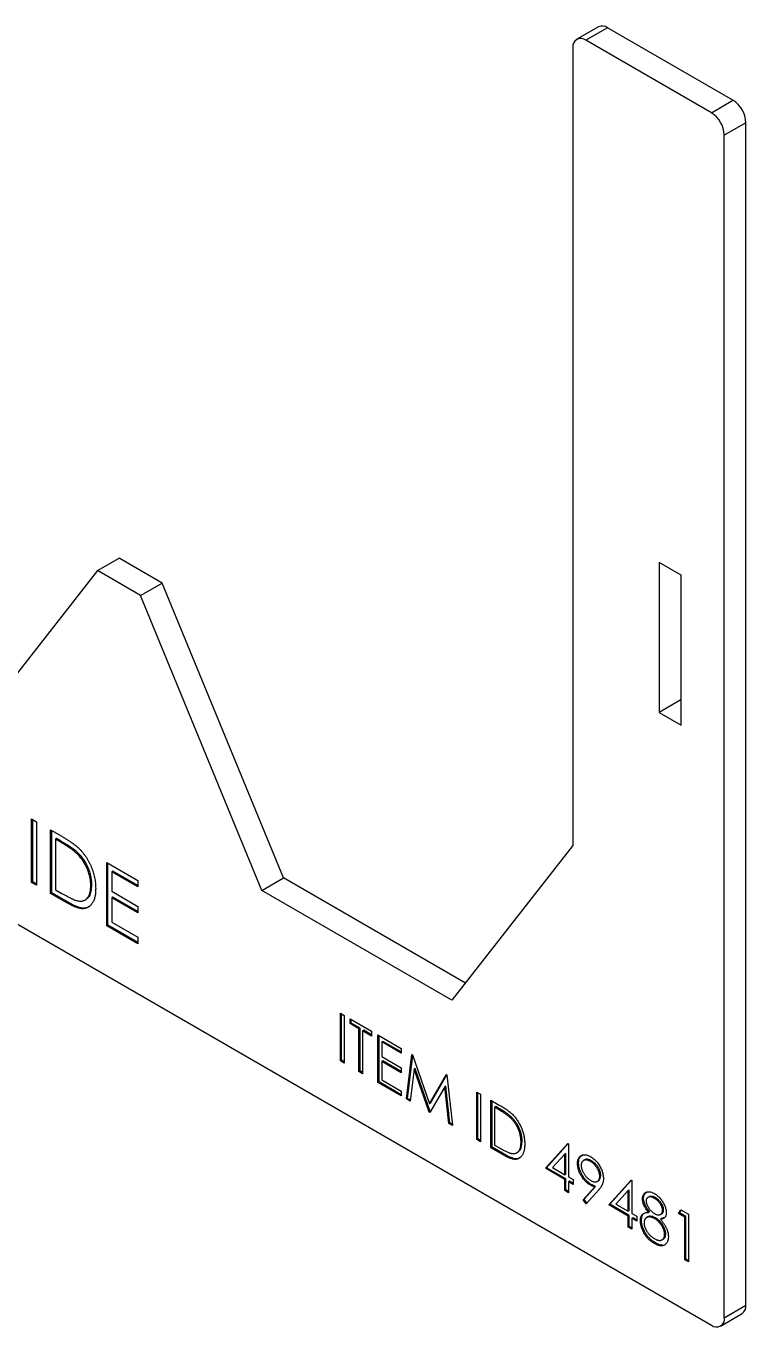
# Paper-space layout '_Isometric' of a CAD drawing. Header units: millimetres. Extents: x -141 to 138, y -188 to 169.
# Drawn here: x 20.1 to 137.9, y -188.2 to 24.4 of the extents above; entities that cross this region are included whole.
import ezdxf

# ---------------------------------------------------------------- set-up
doc = ezdxf.new("R2010")
doc.units = ezdxf.units.MM

psp = doc.layouts.new('_Isometric')

# ---------------------------------------------------------------- linework, layer by layer
at = {"color": 7, "linetype": 'Continuous', "lineweight": 25}
for p, q in [((113.76, 24.25), (110.22, 22.21)), ((115.26, 24.1), (111.72, 22.06)), ((135.76, 12.26), (115.26, 24.1)), ((132.23, 10.22), (111.72, 22.06)), ((109.6, 20.83), (109.6, -109.49)), ((132.23, 10.22), (135.76, 12.26)), ((137.89, 8.59), (134.35, 6.55)), ((137.89, -184.61), (137.89, 8.59)), ((134.35, -186.65), (134.35, 6.55)), ((-139.3, -31.12), (132.23, -187.87)), ((31.82, -64.58), (35.36, -62.54)), ((42.43, -66.63), (35.36, -62.54)), ((123.71, -63.25), (123.71, -87.75)), ((127.31, -65.33), (123.71, -63.25)), ((31.82, -64.58), (12.02, -89.9)), ((38.89, -68.67), (31.82, -64.58)), ((127.24, -65.29), (127.24, -85.7)), ((127.31, -89.83), (127.31, -65.33)), ((38.89, -68.67), (42.43, -66.63)), ((62.23, -114.8), (42.43, -66.63)), ((58.69, -116.84), (38.89, -68.67)), ((127.24, -85.7), (123.71, -87.75)), ((127.24, -85.7), (127.31, -85.75)), ((123.71, -87.75), (127.31, -89.83)), ((21.06, -105.16), (21.87, -105.63)), ((21.06, -115.53), (21.06, -105.16)), ((21.24, -115.43), (21.24, -105.26)), ((21.87, -105.63), (21.87, -116)), ((24.17, -106.96), (25.98, -108)), ((24.17, -117.33), (24.17, -106.96)), ((24.34, -117.22), (24.34, -107.06)), ((25.15, -108.38), (24.97, -108.48)), ((25.78, -108.75), (25.15, -108.38)), ((25.6, -108.85), (24.97, -108.48)), ((24.97, -108.48), (24.97, -116.73)), ((25.78, -108.75), (25.6, -108.85)), ((109.6, -109.49), (89.8, -134.8)), ((28.54, -110.63), (28.36, -110.73)), ((33.38, -112.27), (38.44, -115.2)), ((33.38, -122.64), (33.38, -112.27)), ((33.55, -122.54), (33.55, -112.37)), ((34.36, -113.7), (34.18, -113.8)), ((34.18, -113.8), (34.18, -116.99)), ((38.44, -116.26), (34.18, -113.8)), ((38.44, -116.06), (34.36, -113.7)), ((21.24, -115.43), (21.06, -115.53)), ((21.87, -116), (21.06, -115.53)), ((21.87, -115.79), (21.24, -115.43)), ((24.97, -116.73), (26, -117.32)), ((30.91, -115.96), (30.73, -116.06)), ((38.44, -115.2), (38.44, -116.26)), ((58.69, -116.84), (62.23, -114.8)), ((89.8, -134.8), (58.69, -116.84)), ((92, -131.99), (62.23, -114.8)), ((24.34, -117.22), (24.17, -117.33)), ((26.95, -118.93), (24.17, -117.33)), ((27.13, -118.83), (24.34, -117.22)), ((27.13, -118.83), (26.95, -118.93)), ((29.77, -118.41), (29.99, -118.28)), ((34.18, -116.99), (38.44, -119.45)), ((34.36, -117.95), (34.18, -118.06)), ((34.18, -118.06), (34.18, -122.04)), ((38.44, -120.51), (34.18, -118.06)), ((38.44, -120.31), (34.36, -117.95)), ((38.44, -119.45), (38.44, -120.51)), ((33.55, -122.54), (33.38, -122.64)), ((38.44, -125.57), (33.38, -122.64)), ((38.44, -125.36), (33.55, -122.54)), ((34.18, -122.04), (38.44, -124.5)), ((38.44, -124.5), (38.44, -125.57)), ((71.57, -136.91), (72.18, -137.26)), ((71.57, -144.69), (71.57, -136.91)), ((71.75, -144.59), (71.75, -137.02)), ((72.18, -137.26), (72.18, -145.04)), ((73.13, -137.81), (76.67, -139.86)), ((73.13, -138.61), (73.13, -137.81)), ((73.31, -138.51), (73.31, -137.91)), ((73.31, -138.51), (73.13, -138.61)), ((74.6, -139.46), (73.13, -138.61)), ((74.77, -139.36), (73.31, -138.51)), ((74.77, -139.36), (74.6, -139.46)), ((74.6, -146.44), (74.6, -139.46)), ((74.77, -146.33), (74.77, -139.36)), ((75.38, -139.7), (75.2, -139.81)), ((75.2, -139.81), (75.2, -146.79)), ((76.67, -140.65), (75.2, -139.81)), ((76.67, -140.45), (75.38, -139.7)), ((76.67, -139.86), (76.67, -140.65)), ((77.7, -140.45), (81.5, -142.65)), ((77.7, -148.23), (77.7, -140.45)), ((77.88, -148.13), (77.88, -140.56)), ((78.49, -141.5), (78.31, -141.6)), ((78.31, -141.6), (78.31, -143.99)), ((81.5, -143.44), (78.31, -141.6)), ((81.5, -143.24), (78.49, -141.5)), ((78.31, -143.99), (81.5, -145.84)), ((81.5, -142.65), (81.5, -143.44)), ((82.37, -150.92), (83.26, -143.66)), ((82.54, -150.82), (83.4, -143.86)), ((83.26, -143.66), (83.34, -143.71)), ((83.34, -143.71), (86.12, -151.7)), ((71.75, -144.59), (71.57, -144.69)), ((72.18, -145.04), (71.57, -144.69)), ((72.18, -144.84), (71.75, -144.59)), ((74.77, -146.33), (74.6, -146.44)), ((75.2, -146.79), (74.6, -146.44)), ((75.2, -146.58), (74.77, -146.33)), ((78.49, -144.69), (78.31, -144.79)), ((78.31, -144.79), (78.31, -147.78)), ((81.5, -146.64), (78.31, -144.79)), ((81.5, -146.43), (78.49, -144.69)), ((81.5, -145.84), (81.5, -146.64)), ((83.62, -146.04), (82.98, -151.27)), ((83.8, -145.94), (83.62, -146.04)), ((86.06, -153.06), (83.62, -146.04)), ((86.24, -152.95), (83.8, -145.94)), ((77.88, -148.13), (77.7, -148.23)), ((81.5, -150.42), (77.7, -148.23)), ((81.5, -150.22), (77.88, -148.13)), ((78.31, -147.78), (81.5, -149.63)), ((86.12, -151.7), (88.9, -146.92)), ((86.3, -151.59), (88.99, -146.97)), ((88.9, -146.92), (88.99, -146.97)), ((88.99, -146.97), (89.88, -155.26)), ((81.5, -149.63), (81.5, -150.42)), ((82.54, -150.82), (82.37, -150.92)), ((83, -151.08), (82.54, -150.82)), ((88.63, -148.94), (86.2, -153.13)), ((88.8, -148.84), (88.63, -148.94)), ((89.27, -154.91), (88.63, -148.94)), ((89.45, -154.81), (88.8, -148.84)), ((93.85, -149.78), (94.46, -150.12)), ((93.85, -157.55), (93.85, -149.78)), ((94.03, -157.45), (94.03, -149.88)), ((94.46, -150.12), (94.46, -157.9)), ((82.98, -151.27), (82.37, -150.92)), ((86.24, -152.95), (86.06, -153.06)), ((86.3, -151.59), (86.12, -151.7)), ((86.29, -152.98), (86.24, -152.95)), ((96.18, -151.12), (97.54, -151.91)), ((96.18, -158.9), (96.18, -151.12)), ((96.36, -158.8), (96.36, -151.22)), ((96.96, -152.17), (96.79, -152.27)), ((97.26, -152.54), (96.79, -152.27)), ((96.79, -152.27), (96.79, -158.45)), ((97.44, -152.44), (96.96, -152.17)), ((97.44, -152.44), (97.26, -152.54)), ((86.2, -153.13), (86.06, -153.06)), ((89.45, -154.81), (89.27, -154.91)), ((89.88, -155.26), (89.27, -154.91)), ((89.86, -155.04), (89.45, -154.81)), ((99.51, -153.85), (99.33, -153.95)), ((94.03, -157.45), (93.85, -157.55)), ((94.46, -157.9), (93.85, -157.55)), ((94.46, -157.7), (94.03, -157.45)), ((96.36, -158.8), (96.18, -158.9)), ((98.27, -160.1), (96.18, -158.9)), ((98.45, -160), (96.36, -158.8)), ((96.79, -158.45), (97.56, -158.9)), ((101.28, -157.85), (101.11, -157.95)), ((105.08, -162.24), (108.75, -158.18)), ((105.25, -162.14), (108.81, -158.21)), ((108.75, -158.18), (108.88, -158.25)), ((108.88, -158.25), (108.88, -163.63)), ((98.45, -160), (98.27, -160.1)), ((100.38, -159.72), (100.6, -159.59)), ((108.27, -159.91), (106.26, -162.13)), ((108.45, -159.81), (108.27, -159.91)), ((108.27, -163.29), (108.27, -159.91)), ((108.45, -163.18), (108.45, -159.81)), ((110.52, -161.38), (110.34, -161.48)), ((111.51, -160.87), (111.29, -161)), ((112.63, -161.01), (112.46, -161.11)), ((105.25, -162.14), (105.08, -162.24)), ((108.27, -164.08), (105.08, -162.24)), ((108.45, -163.98), (105.25, -162.14)), ((106.26, -162.13), (108.27, -163.29)), ((108.45, -163.18), (108.27, -163.29)), ((108.88, -163.63), (109.65, -164.08)), ((114.15, -163.43), (113.97, -163.53)), ((108.45, -163.98), (108.27, -164.08)), ((108.27, -165.88), (108.27, -164.08)), ((108.45, -165.78), (108.27, -165.88)), ((108.45, -165.78), (108.45, -163.98)), ((108.88, -166.02), (108.45, -165.78)), ((109.05, -164.33), (108.88, -164.43)), ((108.88, -164.43), (108.88, -166.23)), ((109.65, -164.88), (108.88, -164.43)), ((109.65, -164.68), (109.05, -164.33)), ((109.65, -164.08), (109.65, -164.88)), ((111.24, -167.4), (113.12, -165.32)), ((111.42, -167.3), (113.29, -165.22)), ((113.8, -165.77), (111.73, -168.07)), ((112.58, -164.87), (112.41, -164.97)), ((113.29, -165.22), (113.12, -165.32)), ((113.56, -164.41), (113.78, -164.28)), ((115.44, -168.22), (119.12, -164.16)), ((115.62, -168.12), (119.17, -164.19)), ((118.81, -165.79), (118.63, -165.89)), ((118.81, -169.16), (118.81, -165.79)), ((119.12, -164.16), (119.24, -164.23)), ((119.24, -164.23), (119.24, -169.62)), ((108.88, -166.23), (108.27, -165.88)), ((111.42, -167.3), (111.24, -167.4)), ((111.73, -168.07), (111.24, -167.4)), ((111.87, -167.92), (111.42, -167.3)), ((118.63, -165.89), (116.63, -168.11)), ((118.63, -169.27), (118.63, -165.89)), ((121.14, -167.12), (120.97, -167.22)), ((122.05, -166.88), (121.83, -167.01)), ((123.08, -167.04), (122.91, -167.15)), ((115.62, -168.12), (115.44, -168.22)), ((118.63, -170.06), (115.44, -168.22)), ((118.81, -169.96), (115.62, -168.12)), ((116.63, -168.11), (118.63, -169.27)), ((118.81, -169.16), (118.63, -169.27)), ((118.81, -169.96), (118.63, -170.06)), ((118.81, -171.76), (118.81, -169.96)), ((119.24, -169.62), (120.02, -170.06)), ((122.13, -169.34), (121.95, -169.44)), ((123.9, -169.79), (124.12, -169.66)), ((124.42, -169.01), (124.25, -169.11)), ((126.84, -169.62), (127.23, -169.05)), ((127.01, -169.51), (126.84, -169.62)), ((127.87, -170.21), (126.84, -169.62)), ((127.01, -169.51), (127.31, -169.09)), ((128.05, -170.11), (127.01, -169.51)), ((127.23, -169.05), (128.48, -169.76)), ((128.48, -169.76), (128.48, -177.54)), ((118.63, -171.86), (118.63, -170.06)), ((118.81, -171.76), (118.63, -171.86)), ((119.24, -172.21), (118.63, -171.86)), ((119.24, -172), (118.81, -171.76)), ((119.42, -170.31), (119.24, -170.41)), ((119.24, -170.41), (119.24, -172.21)), ((120.02, -170.86), (119.24, -170.41)), ((120.02, -170.66), (119.42, -170.31)), ((120.02, -170.06), (120.02, -170.86)), ((120.8, -170.7), (120.62, -170.8)), ((121.84, -170.19), (121.62, -170.32)), ((123.12, -170.36), (122.94, -170.46)), ((124.07, -170.46), (123.89, -170.56)), ((124.59, -170.3), (124.07, -170.46)), ((128.05, -170.11), (127.87, -170.21)), ((127.87, -177.19), (127.87, -170.21)), ((128.05, -177.09), (128.05, -170.11)), ((124.15, -173.93), (124.37, -173.8)), ((124.77, -172.95), (124.59, -173.05)), ((123.08, -174.42), (122.9, -174.52)), ((128.05, -177.09), (127.87, -177.19)), ((128.48, -177.54), (127.87, -177.19)), ((128.48, -177.34), (128.05, -177.09)), ((134.35, -186.65), (137.89, -184.61)), ((133.73, -188.02), (137.26, -185.98))]:
    psp.add_line(p, q, dxfattribs=at)
for centre, radius, start, end in [((114.38, 22.87), 1.51, 54.3824, 114.3071), ((110.89, 21.04), 1.31, 50.7967, 189.214), ((133.28, 8.38), 4.61, 2.6055, 57.3945), ((129.74, 6.34), 4.61, 2.6055, 57.3945), ((136.46, -184.79), 1.44, 304.0564, 7.2558), ((133.06, -186.86), 1.31, 230.7967, 9.214)]:
    psp.add_arc(centre, radius, start, end, dxfattribs=at)
for points, knots in [([(25.98, -108), (26.14, -108.09), (26.44, -108.27), (26.88, -108.54), (27.29, -108.81), (27.66, -109.06), (28, -109.31), (28.31, -109.55), (28.58, -109.78), (28.75, -109.94), (28.83, -110.02)], [0, 0, 0, 0, 0.164289, 0.317406, 0.458844, 0.589367, 0.707831, 0.81577, 0.91288, 1, 1, 1, 1]), ([(28.36, -110.73), (28.29, -110.66), (28.13, -110.52), (27.87, -110.31), (27.57, -110.1), (27.25, -109.86), (26.88, -109.63), (26.49, -109.37), (26.06, -109.11), (25.76, -108.94), (25.6, -108.85)], [0, 0, 0, 0, 0.084319, 0.179285, 0.286583, 0.405111, 0.535593, 0.67819, 0.832976, 1, 1, 1, 1]), ([(28.54, -110.63), (28.47, -110.56), (28.31, -110.42), (28.04, -110.21), (27.75, -109.99), (27.42, -109.76), (27.06, -109.52), (26.66, -109.27), (26.23, -109.01), (25.94, -108.84), (25.78, -108.75)], [0, 0, 0, 0, 0.084319, 0.179285, 0.286583, 0.405111, 0.535593, 0.67819, 0.832976, 1, 1, 1, 1]), ([(28.83, -110.02), (28.93, -110.13), (29.14, -110.34), (29.43, -110.67), (29.71, -111.03), (29.97, -111.39), (30.21, -111.78), (30.43, -112.17), (30.64, -112.58), (30.82, -113), (30.99, -113.43), (31.14, -113.87), (31.26, -114.3), (31.36, -114.74), (31.44, -115.19), (31.49, -115.63), (31.53, -116.08), (31.53, -116.38), (31.54, -116.52)], [0, 0, 0, 0, 0.061545, 0.121694, 0.181155, 0.239875, 0.298702, 0.357647, 0.417605, 0.478494, 0.540407, 0.602345, 0.665004, 0.728559, 0.793651, 0.860534, 0.929236, 1, 1, 1, 1]), ([(30.73, -116.06), (30.73, -115.94), (30.73, -115.7), (30.69, -115.33), (30.65, -114.96), (30.58, -114.6), (30.49, -114.24), (30.38, -113.88), (30.26, -113.52), (30.11, -113.17), (29.94, -112.83), (29.76, -112.49), (29.57, -112.17), (29.36, -111.85), (29.13, -111.56), (28.89, -111.27), (28.63, -110.99), (28.46, -110.82), (28.36, -110.73)], [0, 0, 0, 0, 0.0701512, 0.1378126, 0.2032262, 0.2671741, 0.330024, 0.3917943, 0.4530844, 0.5143339, 0.575, 0.6348655, 0.6941163, 0.7534416, 0.8131258, 0.8740797, 0.936007, 1, 1, 1, 1]), ([(30.91, -115.96), (30.91, -115.83), (30.9, -115.59), (30.87, -115.23), (30.82, -114.86), (30.75, -114.5), (30.67, -114.14), (30.56, -113.78), (30.43, -113.42), (30.28, -113.07), (30.12, -112.72), (29.94, -112.39), (29.75, -112.07), (29.54, -111.75), (29.31, -111.45), (29.07, -111.16), (28.81, -110.89), (28.63, -110.72), (28.54, -110.63)], [0, 0, 0, 0, 0.0701512, 0.1378126, 0.2032262, 0.2671741, 0.330024, 0.3917943, 0.4530844, 0.5143339, 0.575, 0.6348655, 0.6941163, 0.7534416, 0.8131258, 0.8740797, 0.936007, 1, 1, 1, 1]), ([(31.54, -116.52), (31.53, -116.65), (31.53, -116.9), (31.5, -117.26), (31.46, -117.6), (31.4, -117.91), (31.32, -118.2), (31.22, -118.47), (31.1, -118.72), (30.97, -118.94), (30.82, -119.14), (30.67, -119.32), (30.5, -119.47), (30.32, -119.59), (30.13, -119.69), (29.93, -119.77), (29.72, -119.82), (29.49, -119.84), (29.25, -119.84), (28.99, -119.8), (28.71, -119.73), (28.4, -119.63), (28.07, -119.5), (27.72, -119.34), (27.34, -119.15), (27.08, -119.01), (26.95, -118.93)], [0, 0, 0, 0, 0.046081, 0.090807, 0.134295, 0.177024, 0.218823, 0.260244, 0.30108, 0.341614, 0.381583, 0.42012, 0.458075, 0.494738, 0.531195, 0.566934, 0.602713, 0.638327, 0.674853, 0.713467, 0.754442, 0.797815, 0.843989, 0.893072, 0.944963, 1, 1, 1, 1]), ([(28.57, -118.54), (28.65, -118.55), (28.82, -118.58), (29.05, -118.6), (29.27, -118.58), (29.47, -118.54), (29.66, -118.47), (29.84, -118.38), (30.01, -118.26), (30.16, -118.11), (30.29, -117.93), (30.41, -117.74), (30.51, -117.52), (30.59, -117.27), (30.65, -117), (30.7, -116.71), (30.73, -116.4), (30.73, -116.17), (30.73, -116.06)], [0, 0, 0, 0, 0.062415, 0.123338, 0.183125, 0.241783, 0.300579, 0.35968, 0.418882, 0.479531, 0.540851, 0.602303, 0.664463, 0.727806, 0.792895, 0.859672, 0.928464, 1, 1, 1, 1]), ([(29.94, -118.25), (30.15, -118.11), (30.56, -117.84), (30.86, -116.98), (30.89, -116.3), (30.91, -115.96)], [0, 0, 0, 0, 0.3277149, 0.6636236, 1, 1, 1, 1]), ([(26, -117.32), (26.15, -117.41), (26.44, -117.57), (26.85, -117.79), (27.22, -117.99), (27.56, -118.16), (27.86, -118.29), (28.13, -118.41), (28.37, -118.49), (28.51, -118.52), (28.57, -118.54)], [0, 0, 0, 0, 0.171901, 0.330628, 0.475549, 0.606746, 0.725024, 0.829742, 0.921323, 1, 1, 1, 1]), ([(30.42, -119.44), (30.33, -119.52), (29.91, -119.88), (28.7, -119.66), (27.65, -119.11), (27.13, -118.83)], [0, 0, 0, 0, 0.118239, 0.557544, 1, 1, 1, 1]), ([(99.33, -153.95), (99.27, -153.9), (99.15, -153.8), (98.96, -153.64), (98.74, -153.48), (98.49, -153.3), (98.22, -153.12), (97.92, -152.94), (97.6, -152.74), (97.38, -152.61), (97.26, -152.54)], [0, 0, 0, 0, 0.084319, 0.179285, 0.286583, 0.405111, 0.535593, 0.67819, 0.832976, 1, 1, 1, 1]), ([(99.51, -153.85), (99.45, -153.8), (99.33, -153.69), (99.14, -153.54), (98.91, -153.37), (98.67, -153.2), (98.4, -153.02), (98.1, -152.83), (97.78, -152.64), (97.55, -152.51), (97.44, -152.44)], [0, 0, 0, 0, 0.084319, 0.179285, 0.286583, 0.405111, 0.535593, 0.67819, 0.832976, 1, 1, 1, 1]), ([(97.54, -151.91), (97.66, -151.98), (97.89, -152.11), (98.22, -152.31), (98.53, -152.51), (98.81, -152.7), (99.06, -152.89), (99.29, -153.07), (99.5, -153.24), (99.62, -153.36), (99.68, -153.42)], [0, 0, 0, 0, 0.164289, 0.317406, 0.458844, 0.589367, 0.707831, 0.81577, 0.91288, 1, 1, 1, 1]), ([(101.11, -157.95), (101.1, -157.86), (101.1, -157.68), (101.08, -157.4), (101.04, -157.13), (100.99, -156.86), (100.93, -156.59), (100.84, -156.32), (100.75, -156.05), (100.64, -155.78), (100.52, -155.52), (100.38, -155.27), (100.23, -155.03), (100.08, -154.8), (99.91, -154.57), (99.73, -154.36), (99.53, -154.15), (99.4, -154.02), (99.33, -153.95)], [0, 0, 0, 0, 0.070151, 0.137813, 0.203226, 0.267174, 0.330024, 0.391794, 0.453084, 0.514334, 0.575, 0.634865, 0.694116, 0.753442, 0.813126, 0.87408, 0.936007, 1, 1, 1, 1]), ([(101.28, -157.85), (101.28, -157.75), (101.28, -157.57), (101.25, -157.3), (101.22, -157.03), (101.17, -156.75), (101.1, -156.48), (101.02, -156.21), (100.93, -155.95), (100.81, -155.68), (100.69, -155.42), (100.56, -155.17), (100.41, -154.93), (100.25, -154.69), (100.08, -154.47), (99.9, -154.25), (99.71, -154.05), (99.58, -153.92), (99.51, -153.85)], [0, 0, 0, 0, 0.070151, 0.137813, 0.203226, 0.267174, 0.330024, 0.391794, 0.453084, 0.514334, 0.575, 0.634865, 0.694116, 0.753442, 0.813126, 0.87408, 0.936007, 1, 1, 1, 1]), ([(99.68, -153.42), (99.76, -153.5), (99.91, -153.66), (100.13, -153.91), (100.34, -154.18), (100.53, -154.45), (100.71, -154.74), (100.88, -155.03), (101.03, -155.34), (101.17, -155.66), (101.3, -155.98), (101.41, -156.31), (101.5, -156.63), (101.58, -156.96), (101.64, -157.3), (101.68, -157.63), (101.71, -157.97), (101.71, -158.19), (101.71, -158.3)], [0, 0, 0, 0, 0.061545, 0.121694, 0.181155, 0.239875, 0.298702, 0.357647, 0.417605, 0.478494, 0.540407, 0.602345, 0.665004, 0.728559, 0.793651, 0.860534, 0.929236, 1, 1, 1, 1]), ([(97.56, -158.9), (97.67, -158.96), (97.89, -159.08), (98.19, -159.25), (98.47, -159.4), (98.73, -159.52), (98.96, -159.63), (99.16, -159.71), (99.33, -159.77), (99.44, -159.8), (99.49, -159.81)], [0, 0, 0, 0, 0.1719007, 0.3306279, 0.4755488, 0.6067462, 0.7250238, 0.8297424, 0.9213228, 1, 1, 1, 1]), ([(101.71, -158.3), (101.71, -158.39), (101.71, -158.58), (101.68, -158.85), (101.65, -159.1), (101.61, -159.34), (101.55, -159.56), (101.47, -159.76), (101.39, -159.94), (101.29, -160.11), (101.18, -160.26), (101.06, -160.39), (100.93, -160.51), (100.8, -160.6), (100.65, -160.68), (100.5, -160.73), (100.34, -160.77), (100.18, -160.79), (100, -160.78), (99.8, -160.75), (99.59, -160.7), (99.36, -160.63), (99.11, -160.53), (98.84, -160.41), (98.56, -160.27), (98.37, -160.16), (98.27, -160.1)], [0, 0, 0, 0, 0.046081, 0.090807, 0.134295, 0.177024, 0.218823, 0.260244, 0.30108, 0.341614, 0.381583, 0.42012, 0.458075, 0.494738, 0.531195, 0.566934, 0.602713, 0.638327, 0.674853, 0.713467, 0.754442, 0.797815, 0.843989, 0.893072, 0.944963, 1, 1, 1, 1]), ([(99.49, -159.81), (99.55, -159.82), (99.67, -159.84), (99.84, -159.85), (100.01, -159.84), (100.16, -159.81), (100.3, -159.76), (100.44, -159.69), (100.56, -159.6), (100.67, -159.49), (100.78, -159.36), (100.86, -159.21), (100.94, -159.04), (101, -158.86), (101.05, -158.66), (101.08, -158.44), (101.1, -158.2), (101.1, -158.03), (101.11, -157.95)], [0, 0, 0, 0, 0.0624145, 0.1233382, 0.1831245, 0.241783, 0.3005789, 0.3596801, 0.4188816, 0.4795307, 0.5408505, 0.6023034, 0.6644632, 0.7278057, 0.7928948, 0.8596723, 0.9284644, 1, 1, 1, 1]), ([(100.56, -159.57), (100.71, -159.46), (101.19, -159.15), (101.24, -158.37), (101.28, -157.85)], [0, 0, 0, 0, 0.32941, 1, 1, 1, 1]), ([(100.92, -160.46), (100.85, -160.52), (100.54, -160.79), (99.62, -160.62), (98.84, -160.21), (98.45, -160)], [0, 0, 0, 0, 0.1182391, 0.5575443, 1, 1, 1, 1]), ([(110.34, -161.48), (110.35, -161.37), (110.35, -161.16), (110.41, -160.88), (110.49, -160.64), (110.61, -160.43), (110.77, -160.26), (110.95, -160.14), (111.16, -160.06), (111.4, -160.02), (111.66, -160.03), (111.93, -160.08), (112.2, -160.18), (112.39, -160.28), (112.49, -160.33)], [0, 0, 0, 0, 0.085249, 0.167327, 0.248175, 0.328829, 0.409908, 0.490584, 0.572993, 0.658265, 0.744222, 0.82906, 0.913938, 1, 1, 1, 1]), ([(112.41, -164.97), (112.34, -164.93), (112.2, -164.85), (111.99, -164.7), (111.8, -164.53), (111.61, -164.35), (111.43, -164.15), (111.26, -163.94), (111.1, -163.71), (110.94, -163.47), (110.8, -163.22), (110.68, -162.96), (110.58, -162.71), (110.49, -162.46), (110.43, -162.21), (110.38, -161.97), (110.35, -161.72), (110.35, -161.56), (110.34, -161.48)], [0, 0, 0, 0, 0.066295, 0.130131, 0.192862, 0.25436, 0.31591, 0.377338, 0.440205, 0.504175, 0.568034, 0.630228, 0.690861, 0.751422, 0.811466, 0.87275, 0.935391, 1, 1, 1, 1]), ([(110.52, -161.38), (110.55, -161.03), (110.6, -160.43), (110.97, -160.21), (111.13, -160.12)], [0, 0, 0, 0, 0.588979, 1, 1, 1, 1]), ([(112.58, -164.87), (112.51, -164.83), (112.37, -164.75), (112.17, -164.59), (111.97, -164.43), (111.79, -164.25), (111.61, -164.05), (111.44, -163.84), (111.27, -163.61), (111.12, -163.36), (110.98, -163.11), (110.86, -162.86), (110.75, -162.61), (110.67, -162.36), (110.6, -162.11), (110.56, -161.86), (110.53, -161.62), (110.52, -161.46), (110.52, -161.38)], [0, 0, 0, 0, 0.066295, 0.130131, 0.192862, 0.25436, 0.31591, 0.377338, 0.440205, 0.504175, 0.568034, 0.630228, 0.690861, 0.751422, 0.811466, 0.87275, 0.935391, 1, 1, 1, 1]), ([(112.46, -161.11), (112.41, -161.09), (112.31, -161.03), (112.16, -160.97), (112.02, -160.92), (111.88, -160.89), (111.75, -160.88), (111.62, -160.88), (111.5, -160.91), (111.39, -160.95), (111.29, -161), (111.2, -161.08), (111.12, -161.16), (111.06, -161.26), (111.01, -161.37), (110.97, -161.49), (110.95, -161.64), (110.95, -161.74), (110.95, -161.79)], [0, 0, 0, 0, 0.068712, 0.134812, 0.199538, 0.263335, 0.326747, 0.390328, 0.454126, 0.519203, 0.58351, 0.645497, 0.70529, 0.763488, 0.821856, 0.880004, 0.939108, 1, 1, 1, 1]), ([(112.63, -161.01), (112.43, -160.92), (112.02, -160.74), (111.62, -160.75), (111.5, -160.89), (111.49, -160.89)], [0, 0, 0, 0, 0.495883, 0.991458, 1, 1, 1, 1]), ([(113.97, -163.53), (113.97, -163.48), (113.97, -163.38), (113.95, -163.21), (113.91, -163.04), (113.86, -162.88), (113.8, -162.71), (113.72, -162.53), (113.63, -162.36), (113.53, -162.18), (113.42, -162.01), (113.3, -161.85), (113.17, -161.7), (113.04, -161.56), (112.9, -161.43), (112.76, -161.31), (112.61, -161.21), (112.51, -161.15), (112.46, -161.11)], [0, 0, 0, 0, 0.06076, 0.119735, 0.177757, 0.235999, 0.29407, 0.353733, 0.415973, 0.48014, 0.545076, 0.608735, 0.672178, 0.735453, 0.799112, 0.864284, 0.930837, 1, 1, 1, 1]), ([(112.49, -160.33), (112.58, -160.39), (112.77, -160.51), (113.04, -160.72), (113.3, -160.97), (113.54, -161.25), (113.77, -161.55), (113.98, -161.88), (114.16, -162.22), (114.31, -162.57), (114.43, -162.92), (114.51, -163.27), (114.57, -163.61), (114.57, -163.82), (114.58, -163.93)], [0, 0, 0, 0, 0.085532, 0.169003, 0.251943, 0.335682, 0.419409, 0.501265, 0.583703, 0.668, 0.751919, 0.834598, 0.916526, 1, 1, 1, 1]), ([(114.15, -163.43), (114.15, -163.38), (114.14, -163.27), (114.12, -163.11), (114.09, -162.94), (114.04, -162.77), (113.98, -162.6), (113.9, -162.43), (113.81, -162.26), (113.71, -162.08), (113.59, -161.91), (113.47, -161.75), (113.35, -161.6), (113.22, -161.46), (113.08, -161.33), (112.94, -161.21), (112.79, -161.11), (112.69, -161.04), (112.63, -161.01)], [0, 0, 0, 0, 0.06076, 0.119735, 0.177757, 0.235999, 0.29407, 0.353733, 0.415973, 0.48014, 0.545076, 0.608735, 0.672178, 0.735453, 0.799112, 0.864284, 0.930837, 1, 1, 1, 1]), ([(110.95, -161.79), (110.95, -161.84), (110.95, -161.95), (110.97, -162.11), (111.01, -162.28), (111.06, -162.45), (111.13, -162.62), (111.21, -162.8), (111.3, -162.97), (111.41, -163.15), (111.52, -163.32), (111.65, -163.49), (111.78, -163.64), (111.92, -163.78), (112.06, -163.91), (112.21, -164.04), (112.36, -164.15), (112.47, -164.21), (112.52, -164.24)], [0, 0, 0, 0, 0.0595396, 0.117423, 0.1744404, 0.2317339, 0.289722, 0.3492004, 0.4105155, 0.4750803, 0.5400945, 0.6044441, 0.6686967, 0.7321102, 0.7967393, 0.8629057, 0.9304616, 1, 1, 1, 1]), ([(112.52, -164.24), (112.57, -164.27), (112.68, -164.33), (112.83, -164.4), (112.97, -164.44), (113.11, -164.47), (113.24, -164.48), (113.36, -164.48), (113.47, -164.45), (113.57, -164.4), (113.67, -164.34), (113.75, -164.26), (113.82, -164.18), (113.87, -164.07), (113.92, -163.96), (113.95, -163.83), (113.97, -163.69), (113.97, -163.59), (113.97, -163.53)], [0, 0, 0, 0, 0.072713, 0.141547, 0.208363, 0.272462, 0.33539, 0.397711, 0.459383, 0.522098, 0.584315, 0.644392, 0.703345, 0.761509, 0.82003, 0.878517, 0.938265, 1, 1, 1, 1]), ([(113.75, -164.27), (113.77, -164.27), (113.92, -164.24), (114.09, -163.95), (114.13, -163.61), (114.15, -163.43)], [0, 0, 0, 0, 0.068512, 0.53423, 1, 1, 1, 1]), ([(113.12, -165.32), (113, -165.27), (112.76, -165.17), (112.52, -165.04), (112.41, -164.97)], [0, 0, 0, 0, 0.507858, 1, 1, 1, 1]), ([(113.29, -165.22), (113.17, -165.17), (112.94, -165.07), (112.7, -164.94), (112.58, -164.87)], [0, 0, 0, 0, 0.507858, 1, 1, 1, 1]), ([(114.58, -163.93), (114.57, -164.01), (114.57, -164.17), (114.54, -164.41), (114.48, -164.63), (114.42, -164.81), (114.36, -164.96), (114.3, -165.07), (114.24, -165.18), (114.17, -165.29), (114.09, -165.41), (114, -165.53), (113.9, -165.65), (113.84, -165.73), (113.8, -165.77)], [0, 0, 0, 0, 0.09832, 0.199417, 0.305603, 0.416162, 0.474582, 0.537006, 0.603857, 0.67409, 0.749417, 0.828253, 0.912054, 1, 1, 1, 1]), ([(120.97, -167.22), (120.97, -167.14), (120.98, -166.98), (121.03, -166.76), (121.11, -166.57), (121.22, -166.39), (121.36, -166.25), (121.53, -166.15), (121.73, -166.08), (121.94, -166.06), (122.18, -166.07), (122.42, -166.13), (122.68, -166.23), (122.85, -166.32), (122.94, -166.37)], [0, 0, 0, 0, 0.074058, 0.14887, 0.226668, 0.307735, 0.391157, 0.473929, 0.557928, 0.644989, 0.733364, 0.821092, 0.909287, 1, 1, 1, 1]), ([(121.95, -169.44), (121.87, -169.35), (121.72, -169.16), (121.52, -168.87), (121.35, -168.58), (121.21, -168.3), (121.1, -168.01), (121.02, -167.74), (120.97, -167.47), (120.97, -167.31), (120.97, -167.22)], [0, 0, 0, 0, 0.14586, 0.282426, 0.41085, 0.535029, 0.654701, 0.770133, 0.884556, 1, 1, 1, 1]), ([(121.14, -167.12), (121.18, -166.82), (121.24, -166.35), (121.56, -166.2), (121.68, -166.14)], [0, 0, 0, 0, 0.632557, 1, 1, 1, 1]), ([(122.13, -169.34), (122.05, -169.24), (121.9, -169.06), (121.7, -168.77), (121.52, -168.48), (121.39, -168.19), (121.28, -167.91), (121.2, -167.64), (121.15, -167.37), (121.14, -167.2), (121.14, -167.12)], [0, 0, 0, 0, 0.14586, 0.282426, 0.41085, 0.535029, 0.654701, 0.770133, 0.884556, 1, 1, 1, 1]), ([(122.91, -167.15), (122.86, -167.12), (122.77, -167.07), (122.63, -167.01), (122.5, -166.96), (122.38, -166.93), (122.26, -166.91), (122.15, -166.91), (122.05, -166.92), (121.95, -166.95), (121.86, -166.99), (121.78, -167.04), (121.72, -167.1), (121.66, -167.18), (121.62, -167.26), (121.59, -167.36), (121.57, -167.46), (121.57, -167.54), (121.57, -167.58)], [0, 0, 0, 0, 0.075243, 0.147209, 0.216447, 0.284025, 0.350655, 0.415031, 0.47963, 0.544652, 0.608044, 0.667828, 0.725114, 0.780992, 0.835527, 0.889438, 0.944072, 1, 1, 1, 1]), ([(121.57, -167.58), (121.57, -167.63), (121.57, -167.71), (121.59, -167.84), (121.62, -167.97), (121.67, -168.11), (121.73, -168.25), (121.8, -168.4), (121.88, -168.55), (121.98, -168.71), (122.08, -168.86), (122.19, -169), (122.3, -169.14), (122.42, -169.26), (122.54, -169.37), (122.67, -169.48), (122.8, -169.57), (122.89, -169.63), (122.93, -169.65)], [0, 0, 0, 0, 0.054564, 0.107826, 0.161924, 0.21751, 0.274498, 0.334815, 0.397555, 0.464755, 0.532901, 0.600097, 0.665354, 0.731084, 0.796883, 0.863292, 0.930831, 1, 1, 1, 1]), ([(123.08, -167.04), (122.91, -166.96), (122.56, -166.79), (122.19, -166.78), (122.06, -166.89), (122.04, -166.91)], [0, 0, 0, 0, 0.454504, 0.907816, 1, 1, 1, 1]), ([(124.25, -169.11), (124.25, -169.08), (124.24, -169), (124.23, -168.88), (124.2, -168.76), (124.16, -168.64), (124.11, -168.51), (124.05, -168.37), (123.98, -168.24), (123.9, -168.1), (123.81, -167.96), (123.71, -167.82), (123.6, -167.69), (123.48, -167.57), (123.35, -167.45), (123.21, -167.34), (123.06, -167.24), (122.96, -167.18), (122.91, -167.15)], [0, 0, 0, 0, 0.050902, 0.101034, 0.151084, 0.203062, 0.256248, 0.310847, 0.368769, 0.430015, 0.49252, 0.556049, 0.621996, 0.690192, 0.761385, 0.836356, 0.915487, 1, 1, 1, 1]), ([(122.94, -166.37), (123.03, -166.42), (123.19, -166.52), (123.44, -166.72), (123.68, -166.95), (123.91, -167.2), (124.12, -167.47), (124.3, -167.75), (124.47, -168.05), (124.6, -168.35), (124.71, -168.65), (124.79, -168.94), (124.84, -169.23), (124.85, -169.4), (124.85, -169.49)], [0, 0, 0, 0, 0.08941, 0.176306, 0.262626, 0.349446, 0.435498, 0.518928, 0.601355, 0.684256, 0.765807, 0.844877, 0.92228, 1, 1, 1, 1]), ([(124.42, -169.01), (124.42, -168.97), (124.42, -168.9), (124.4, -168.78), (124.38, -168.66), (124.34, -168.53), (124.29, -168.4), (124.23, -168.27), (124.16, -168.13), (124.08, -167.99), (123.99, -167.85), (123.89, -167.72), (123.78, -167.59), (123.66, -167.47), (123.53, -167.35), (123.39, -167.24), (123.24, -167.14), (123.14, -167.08), (123.08, -167.04)], [0, 0, 0, 0, 0.050902, 0.101034, 0.151084, 0.203062, 0.256248, 0.310847, 0.368769, 0.430015, 0.49252, 0.556049, 0.621996, 0.690192, 0.761385, 0.836356, 0.915487, 1, 1, 1, 1]), ([(120.62, -170.8), (120.62, -170.75), (120.62, -170.64), (120.64, -170.49), (120.66, -170.35), (120.7, -170.22), (120.74, -170.1), (120.8, -169.99), (120.86, -169.89), (120.93, -169.79), (121.02, -169.71), (121.11, -169.64), (121.22, -169.58), (121.35, -169.53), (121.48, -169.49), (121.62, -169.46), (121.78, -169.44), (121.89, -169.44), (121.95, -169.44)], [0, 0, 0, 0, 0.058854, 0.116315, 0.172675, 0.22878, 0.28458, 0.340257, 0.39663, 0.453507, 0.512318, 0.572648, 0.636022, 0.702363, 0.771483, 0.844184, 0.92007, 1, 1, 1, 1]), ([(120.8, -170.7), (120.82, -170.46), (120.87, -169.98), (121.11, -169.59), (121.31, -169.54), (121.33, -169.54)], [0, 0, 0, 0, 0.4723073, 0.9444934, 1, 1, 1, 1]), ([(122.93, -169.65), (122.99, -169.68), (123.1, -169.75), (123.27, -169.81), (123.43, -169.84), (123.59, -169.86), (123.74, -169.85), (123.87, -169.81), (123.98, -169.74), (124.08, -169.65), (124.15, -169.53), (124.21, -169.41), (124.24, -169.27), (124.24, -169.17), (124.25, -169.11)], [0, 0, 0, 0, 0.08969, 0.178494, 0.266838, 0.356558, 0.445334, 0.530806, 0.614076, 0.697707, 0.779142, 0.855354, 0.928557, 1, 1, 1, 1]), ([(124.85, -169.49), (124.85, -169.57), (124.84, -169.73), (124.8, -169.95), (124.72, -170.13), (124.62, -170.28), (124.48, -170.4), (124.31, -170.49), (124.12, -170.55), (123.97, -170.56), (123.89, -170.56)], [0, 0, 0, 0, 0.121904, 0.239413, 0.35541, 0.472091, 0.592859, 0.718703, 0.854892, 1, 1, 1, 1]), ([(124.09, -169.67), (124.18, -169.6), (124.36, -169.46), (124.4, -169.16), (124.42, -169.01)], [0, 0, 0, 0, 0.490738, 1, 1, 1, 1]), ([(122.9, -174.52), (122.81, -174.47), (122.63, -174.36), (122.38, -174.18), (122.14, -173.98), (121.91, -173.77), (121.71, -173.55), (121.52, -173.31), (121.35, -173.06), (121.2, -172.79), (121.06, -172.53), (120.94, -172.26), (120.85, -172), (120.76, -171.75), (120.7, -171.51), (120.65, -171.27), (120.63, -171.03), (120.62, -170.88), (120.62, -170.8)], [0, 0, 0, 0, 0.0785564, 0.1528628, 0.2235597, 0.2903749, 0.3554031, 0.4182912, 0.4803886, 0.5430726, 0.6049239, 0.6643983, 0.7219426, 0.7783749, 0.8338299, 0.8888612, 0.9440889, 1, 1, 1, 1]), ([(123.08, -174.42), (122.99, -174.36), (122.81, -174.26), (122.55, -174.08), (122.31, -173.88), (122.09, -173.67), (121.89, -173.45), (121.7, -173.21), (121.53, -172.95), (121.37, -172.69), (121.24, -172.42), (121.12, -172.16), (121.02, -171.9), (120.94, -171.65), (120.87, -171.4), (120.83, -171.16), (120.8, -170.93), (120.8, -170.78), (120.8, -170.7)], [0, 0, 0, 0, 0.0785564, 0.1528628, 0.2235597, 0.2903749, 0.3554031, 0.4182912, 0.4803886, 0.5430726, 0.6049239, 0.6643983, 0.7219426, 0.7783749, 0.8338299, 0.8888612, 0.9440889, 1, 1, 1, 1]), ([(122.94, -170.46), (122.88, -170.43), (122.77, -170.36), (122.6, -170.29), (122.43, -170.23), (122.27, -170.2), (122.12, -170.18), (121.98, -170.19), (121.84, -170.22), (121.72, -170.26), (121.6, -170.33), (121.5, -170.4), (121.42, -170.5), (121.35, -170.6), (121.29, -170.72), (121.25, -170.86), (121.23, -171.01), (121.23, -171.12), (121.22, -171.18)], [0, 0, 0, 0, 0.071269, 0.139812, 0.206497, 0.271535, 0.336082, 0.400528, 0.464984, 0.53005, 0.594423, 0.655583, 0.714849, 0.772115, 0.828999, 0.885122, 0.942079, 1, 1, 1, 1]), ([(121.22, -171.18), (121.23, -171.25), (121.23, -171.39), (121.27, -171.62), (121.34, -171.85), (121.43, -172.1), (121.55, -172.34), (121.69, -172.58), (121.85, -172.81), (122.03, -173.02), (122.22, -173.23), (122.44, -173.41), (122.67, -173.58), (122.83, -173.68), (122.91, -173.73)], [0, 0, 0, 0, 0.074898, 0.148596, 0.224471, 0.302323, 0.381919, 0.461149, 0.542417, 0.626716, 0.714597, 0.804903, 0.900127, 1, 1, 1, 1]), ([(123.12, -170.36), (122.89, -170.25), (122.43, -170.04), (121.97, -170.05), (121.83, -170.2), (121.82, -170.21)], [0, 0, 0, 0, 0.490788, 0.980826, 1, 1, 1, 1]), ([(124.59, -173.05), (124.59, -172.99), (124.59, -172.89), (124.57, -172.72), (124.53, -172.55), (124.47, -172.37), (124.4, -172.19), (124.32, -172.01), (124.22, -171.82), (124.11, -171.63), (123.99, -171.44), (123.86, -171.26), (123.72, -171.1), (123.58, -170.95), (123.43, -170.8), (123.27, -170.68), (123.11, -170.56), (123, -170.49), (122.94, -170.46)], [0, 0, 0, 0, 0.0573394, 0.1130633, 0.1691814, 0.2257746, 0.2838263, 0.3434543, 0.405907, 0.4713923, 0.5380028, 0.6030636, 0.6676018, 0.7322254, 0.7970048, 0.863048, 0.930357, 1, 1, 1, 1]), ([(124.77, -172.95), (124.77, -172.89), (124.76, -172.78), (124.74, -172.62), (124.7, -172.45), (124.65, -172.27), (124.58, -172.09), (124.5, -171.9), (124.4, -171.72), (124.29, -171.53), (124.16, -171.34), (124.03, -171.16), (123.9, -171), (123.75, -170.84), (123.6, -170.7), (123.45, -170.57), (123.29, -170.46), (123.18, -170.39), (123.12, -170.36)], [0, 0, 0, 0, 0.0573394, 0.1130633, 0.1691814, 0.2257746, 0.2838263, 0.3434543, 0.405907, 0.4713923, 0.5380028, 0.6030636, 0.6676018, 0.7322254, 0.7970048, 0.863048, 0.930357, 1, 1, 1, 1]), ([(123.89, -170.56), (123.95, -170.63), (124.06, -170.76), (124.21, -170.95), (124.35, -171.14), (124.48, -171.32), (124.6, -171.51), (124.71, -171.69), (124.8, -171.87), (124.89, -172.04), (124.96, -172.21), (125.02, -172.39), (125.08, -172.55), (125.12, -172.72), (125.16, -172.89), (125.18, -173.06), (125.19, -173.22), (125.2, -173.33), (125.2, -173.38)], [0, 0, 0, 0, 0.079525, 0.1551, 0.22722, 0.295911, 0.362056, 0.42552, 0.485813, 0.544495, 0.60146, 0.657841, 0.713974, 0.769468, 0.82613, 0.882885, 0.940701, 1, 1, 1, 1]), ([(122.91, -173.73), (122.97, -173.76), (123.09, -173.83), (123.27, -173.91), (123.44, -173.97), (123.6, -174.01), (123.75, -174.02), (123.89, -174.02), (124.02, -173.99), (124.14, -173.94), (124.24, -173.88), (124.34, -173.8), (124.42, -173.71), (124.48, -173.6), (124.53, -173.49), (124.57, -173.35), (124.59, -173.21), (124.59, -173.1), (124.59, -173.05)], [0, 0, 0, 0, 0.076559, 0.149161, 0.218827, 0.285567, 0.350313, 0.414125, 0.477179, 0.540368, 0.602202, 0.662034, 0.719934, 0.775907, 0.831115, 0.886667, 0.942552, 1, 1, 1, 1]), ([(124.35, -173.82), (124.47, -173.73), (124.71, -173.54), (124.75, -173.15), (124.77, -172.95)], [0, 0, 0, 0, 0.497159, 1, 1, 1, 1]), ([(125.2, -173.38), (125.2, -173.46), (125.19, -173.6), (125.17, -173.81), (125.13, -174), (125.07, -174.17), (125, -174.33), (124.91, -174.47), (124.81, -174.6), (124.73, -174.66), (124.69, -174.7)], [0, 0, 0, 0, 0.128158, 0.253673, 0.377325, 0.499385, 0.622918, 0.745839, 0.871395, 1, 1, 1, 1]), ([(124.69, -174.7), (124.63, -174.74), (124.53, -174.81), (124.34, -174.88), (124.14, -174.91), (123.93, -174.91), (123.69, -174.87), (123.44, -174.79), (123.18, -174.67), (122.99, -174.57), (122.9, -174.52)], [0, 0, 0, 0, 0.1192835, 0.2370929, 0.354796, 0.4745763, 0.5974601, 0.7249262, 0.8588832, 1, 1, 1, 1]), ([(124.21, -174.72), (124.13, -174.75), (123.8, -174.84), (123.38, -174.6), (123.08, -174.42)], [0, 0, 0, 0, 0.270468, 1, 1, 1, 1])]:
    psp.add_open_spline(points, degree=3, knots=knots, dxfattribs=at)

doc.saveas('drawing.dxf')
